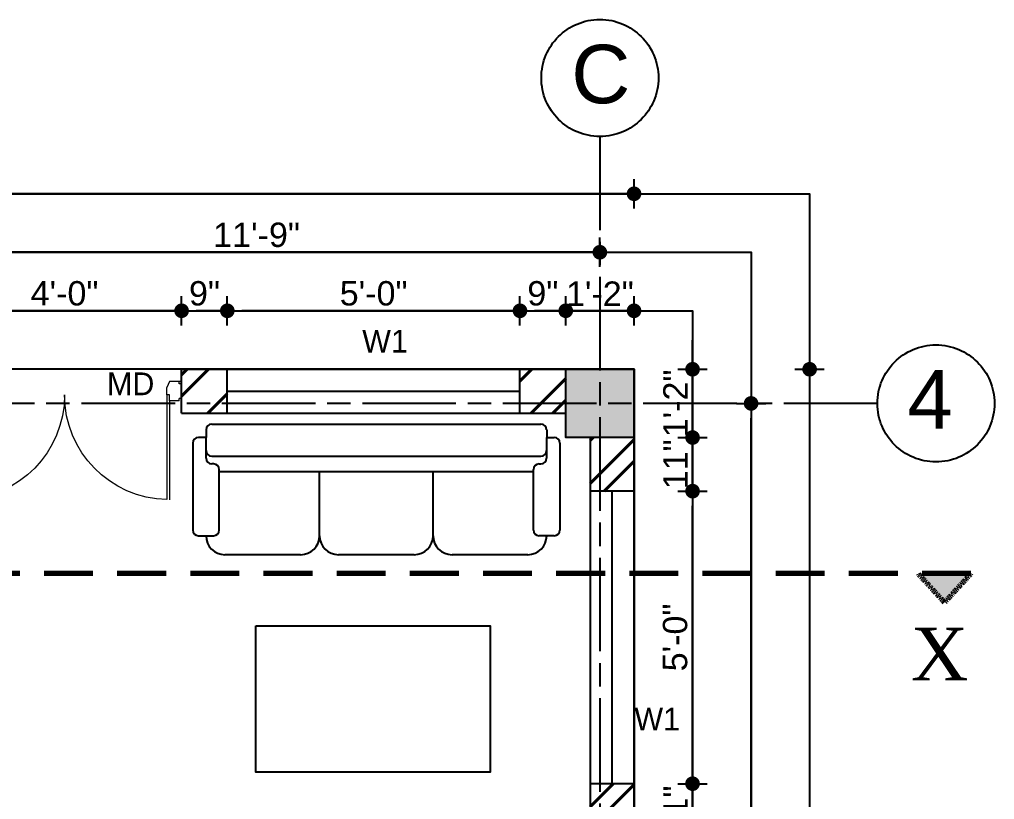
# Model space of a CAD drawing. Header units: inches. Extents: x 115570 to 265311, y 61168 to 314550.
# Drawn here: x 150436.3 to 150636.2, y 81414.4 to 81574.4 of the extents above; entities that cross this region are included whole.
import ezdxf

# ---------------------------------------------------------------- set-up
doc = ezdxf.new("R2010")
doc.units = ezdxf.units.IN
doc.header["$MEASUREMENT"] = 0
for name, pattern in [('ACAD_ISO08W100', [36, 24, -3, 6, -3]), ('CHAIN', [0.3543, 0.2362, -0.0295, 0.0591, -0.0295]), ('DASHED', [0.75, 0.5, -0.25])]:
    doc.linetypes.add(name, pattern=pattern)
doc.layers.get('0').update_dxf_attribs({"lineweight": 25})
for name, color, linetype, lineweight in [('0 wall', 7, 'Continuous', 40), ('hatch', 9, 'Continuous', 9), ('Section Line (ISO)', 7, 'CHAIN', 70)]:
    doc.layers.add(name, color=color, linetype=linetype, lineweight=lineweight)
doc.layers.add('0_center line', color=4, linetype='ACAD_ISO08W100', transparency=0.5)
doc.layers.add('doors and windows', color=240, linetype='Continuous')
doc.styles.add('arial.', font='arial.ttf')
doc.styles.add('bimal', font='comic.ttf')
doc.styles.get("Standard").update_dxf_attribs({"font": 'arial.ttf'})
doc.dimstyles.new('interior dimension', dxfattribs={"dimscale": 0, "dimtxt": 5, "dimasz": 3, "dimexe": 3, "dimexo": 3, "dimgap": 1, "dimtad": 1, "dimdec": 0, "dimrnd": 0.25, "dimzin": 3, "dimdsep": 46, "dimlunit": 4, "dimtxsty": 'arial.', "dimblk": 'DOT', "dimcen": 3, "dimdle": 6, "dimclrd": 4, "dimclre": 256, "dimclrt": 7, "dimazin": 0, "dimtfac": 1, "dimtdec": 0, "dimtix": 1, "dimtmove": 2, "dimatfit": 3, "dimfxl": 3, "dimfxlon": 1, "dimtolj": 1, "dimtzin": 0, "dimlwd": -1, "dimlwe": -1, "dimarcsym": 0})
pattern_1 = [(45, (43013.2385, 46726.909), (-6.6291261, 6.6291261), []), (45, (43017.658, 46726.909), (-6.6291261, 6.6291261), [])]

# ---------------------------------------------------------------- blocks, each defined once
blk = doc.blocks.new('main door (GF)')
at = {"layer": 'hatch', "color": 8, "transparency": 33554687, "extrusion": (0, 0, -1)}
for p, q in [((1199.59, 1872.15), (1199.59, 1892.4)), ((1200.09, 1870.9), (1200.09, 1892.39)), ((1242.09, 1870.9), (1242.09, 1892.39)), ((1242.59, 1872.15), (1242.59, 1892.4)), ((1197.09, 1868.15), (1197.09, 1872.15)), ((1197.09, 1871.65), (1197.59, 1871.65)), ((1197.59, 1872.15), (1199.59, 1872.15)), ((1197.59, 1872.15), (1197.59, 1871.65)), ((1199.59, 1872.15), (1199.59, 1870.9)), ((1244.59, 1872.15), (1242.59, 1872.15)), ((1242.59, 1872.15), (1242.59, 1870.9)), ((1244.59, 1872.15), (1244.59, 1871.65)), ((1245.09, 1871.65), (1244.59, 1871.65)), ((1245.09, 1872.15), (1245.09, 1868.15)), ((1245.09, 1868.15), (1245.09, 1872.15)), ((1199.59, 1870.9), (1200.09, 1870.9)), ((1199.59, 1868.15), (1200.09, 1869.4)), ((1200.09, 1870.9), (1200.09, 1869.4)), ((1242.09, 1870.9), (1242.09, 1869.4)), ((1242.59, 1870.9), (1242.09, 1870.9)), ((1242.59, 1868.15), (1242.09, 1869.4)), ((1197.09, 1868.65), (1197.59, 1868.65)), ((1197.09, 1868.15), (1199.59, 1868.15)), ((1197.59, 1868.65), (1197.59, 1868.15)), ((1245.09, 1868.15), (1242.59, 1868.15)), ((1244.59, 1868.65), (1244.59, 1868.15)), ((1245.09, 1868.65), (1244.59, 1868.65))]:
    blk.add_line(p, q, dxfattribs=at)
at = {"layer": 'hatch', "color": 8, "transparency": 33554687}
for centre, start, end in [((1199.59, 1870.9), 0.0003, 88.6671), ((1242.59, 1870.9), 91.3329, 179.9997)]:
    blk.add_arc(centre, 21.5, start, end, dxfattribs=at)
blk = doc.blocks.new('_Dot')
at = {"color": 0, "linetype": 'ByBlock', "lineweight": -2}
blk.add_line((-0.5, 0), (-1, 0), dxfattribs=at)
at = {"color": 0, "linetype": 'ByBlock', "const_width": 0.5}
blk.add_lwpolyline([(-0.25, 0, 1), (0.25, 0, 1)], format="xyb", close=True, dxfattribs=at)
blk = doc.blocks.new('*D352')
at = {"color": 4, "transparency": 16777216}
for p, q in [((150574.31, 81420.61), (150574.31, 81423.61)), ((150574.31, 81406.61), (150574.31, 81417.61)), ((150574.31, 81403.61), (150574.31, 81400.61))]:
    blk.add_line(p, q, dxfattribs=at)
at = {"transparency": 16777216}
for p, q in [((150571.31, 81417.61), (150577.31, 81417.61)), ((150571.31, 81406.61), (150577.31, 81406.61))]:
    blk.add_line(p, q, dxfattribs=at)
at = {"layer": 'Defpoints', "color": 0, "transparency": 16777216}
for p in [(150562.31, 81417.61), (150574.31, 81417.61), (150562.31, 81406.61)]:
    blk.add_point(p, dxfattribs=at)
at = {"color": 4, "transparency": 16777216, "xscale": 3, "yscale": 3, "zscale": 3}
for p, rotation in [((150574.31, 81417.61), 270), ((150574.31, 81406.61), 90)]:
    blk.add_blockref('_Dot', p, dxfattribs=dict(at, rotation=rotation))
at = {"color": 7, "transparency": 16777216, "insert": (150570.8, 81412.11), "char_height": 5, "attachment_point": 5, "rotation": 90, "style": 'arial.'}
blk.add_mtext('\\A1;11"', dxfattribs=at)
blk = doc.blocks.new('*D353')
at = {"transparency": 16777216}
for p, q in [((150571.31, 81477.61), (150577.31, 81477.61)), ((150571.31, 81417.61), (150577.31, 81417.61))]:
    blk.add_line(p, q, dxfattribs=at)
at = {"color": 4, "transparency": 16777216}
blk.add_line((150574.31, 81420.61), (150574.31, 81474.61), dxfattribs=at)
at = {"layer": 'Defpoints', "color": 0, "transparency": 16777216}
for p in [(150562.31, 81477.61), (150574.31, 81477.61), (150562.31, 81417.61)]:
    blk.add_point(p, dxfattribs=at)
at = {"color": 4, "transparency": 16777216, "xscale": 3, "yscale": 3, "zscale": 3}
for p, rotation in [((150574.31, 81477.61), 90), ((150574.31, 81417.61), 270)]:
    blk.add_blockref('_Dot', p, dxfattribs=dict(at, rotation=rotation))
at = {"color": 7, "transparency": 16777216, "insert": (150570.75, 81447.61), "char_height": 5, "attachment_point": 5, "rotation": 90, "style": 'arial.'}
blk.add_mtext('\\A1;5\'-0"', dxfattribs=at)
blk = doc.blocks.new('*D354')
at = {"color": 4, "transparency": 16777216}
for p, q in [((150574.31, 81491.61), (150574.31, 81494.61)), ((150574.31, 81477.61), (150574.31, 81488.61)), ((150574.31, 81474.61), (150574.31, 81471.61))]:
    blk.add_line(p, q, dxfattribs=at)
at = {"transparency": 16777216}
for p, q in [((150571.31, 81488.61), (150577.31, 81488.61)), ((150571.31, 81477.61), (150577.31, 81477.61))]:
    blk.add_line(p, q, dxfattribs=at)
at = {"layer": 'Defpoints', "color": 0, "transparency": 16777216}
for p in [(150562.31, 81488.61), (150574.31, 81488.61), (150562.31, 81477.61)]:
    blk.add_point(p, dxfattribs=at)
at = {"color": 4, "transparency": 16777216, "xscale": 3, "yscale": 3, "zscale": 3}
for p, rotation in [((150574.31, 81488.61), 270), ((150574.31, 81477.61), 90)]:
    blk.add_blockref('_Dot', p, dxfattribs=dict(at, rotation=rotation))
at = {"color": 7, "transparency": 16777216, "insert": (150570.8, 81483.11), "char_height": 5, "attachment_point": 5, "rotation": 90, "style": 'arial.'}
blk.add_mtext('\\A1;11"', dxfattribs=at)
blk = doc.blocks.new('*D355')
at = {"color": 4, "transparency": 16777216}
for p, q in [((150574.31, 81505.61), (150574.31, 81508.61)), ((150574.31, 81488.61), (150574.31, 81502.61)), ((150574.31, 81485.61), (150574.31, 81482.61))]:
    blk.add_line(p, q, dxfattribs=at)
at = {"transparency": 16777216}
for p, q in [((150571.31, 81502.61), (150577.31, 81502.61)), ((150571.31, 81488.61), (150577.31, 81488.61))]:
    blk.add_line(p, q, dxfattribs=at)
at = {"layer": 'Defpoints', "color": 0, "transparency": 16777216}
for p in [(150562.31, 81502.61), (150574.31, 81502.61), (150562.31, 81488.61)]:
    blk.add_point(p, dxfattribs=at)
at = {"color": 4, "transparency": 16777216, "xscale": 3, "yscale": 3, "zscale": 3}
for p, rotation in [((150574.31, 81502.61), 270), ((150574.31, 81488.61), 90)]:
    blk.add_blockref('_Dot', p, dxfattribs=dict(at, rotation=rotation))
at = {"color": 7, "transparency": 16777216, "insert": (150570.8, 81495.61), "char_height": 5, "attachment_point": 5, "rotation": 90, "style": 'arial.'}
blk.add_mtext('\\A1;1\'-2"', dxfattribs=at)
blk = doc.blocks.new('*D357')
at = {"transparency": 16777216}
for p, q in [((150583.31, 81495.61), (150589.31, 81495.61)), ((150583.31, 81303.61), (150589.31, 81303.61))]:
    blk.add_line(p, q, dxfattribs=at)
at = {"color": 4, "transparency": 16777216}
blk.add_line((150586.31, 81306.61), (150586.31, 81492.61), dxfattribs=at)
at = {"layer": 'Defpoints', "color": 0, "transparency": 16777216}
for p in [(150562.31, 81495.61), (150586.31, 81495.61), (150562.31, 81303.61)]:
    blk.add_point(p, dxfattribs=at)
at = {"color": 4, "transparency": 16777216, "xscale": 3, "yscale": 3, "zscale": 3}
for p, rotation in [((150586.31, 81495.61), 90), ((150586.31, 81303.61), 270)]:
    blk.add_blockref('_Dot', p, dxfattribs=dict(at, rotation=rotation))
at = {"color": 7, "transparency": 16777216, "insert": (150582.75, 81399.61), "char_height": 5, "attachment_point": 5, "rotation": 90, "style": 'arial.'}
blk.add_mtext('\\A1;16\'-0"', dxfattribs=at)
blk = doc.blocks.new('*D358')
at = {"transparency": 16777216}
for p, q in [((150595.31, 81502.61), (150601.31, 81502.61)), ((150595.31, 81173.27), (150601.31, 81173.27))]:
    blk.add_line(p, q, dxfattribs=at)
at = {"color": 4, "transparency": 16777216}
blk.add_line((150598.31, 81499.61), (150598.31, 81176.27), dxfattribs=at)
at = {"layer": 'Defpoints', "color": 0, "transparency": 16777216}
for p in [(150562.31, 81502.61), (150562.31, 81173.27), (150598.31, 81173.27)]:
    blk.add_point(p, dxfattribs=at)
at = {"color": 4, "transparency": 16777216, "xscale": 3, "yscale": 3, "zscale": 3}
for p, rotation in [((150598.31, 81502.61), 90), ((150598.31, 81173.27), 270)]:
    blk.add_blockref('_Dot', p, dxfattribs=dict(at, rotation=rotation))
at = {"color": 7, "transparency": 16777216, "insert": (150594.75, 81337.94), "char_height": 5, "attachment_point": 5, "rotation": 90, "style": 'arial.'}
blk.add_mtext('\\A1;27\'-5"', dxfattribs=at)
blk = doc.blocks.new('*D359')
at = {"transparency": 16777216}
for p, q in [((150548.31, 81511.61), (150548.31, 81517.61)), ((150562.31, 81511.61), (150562.31, 81517.61))]:
    blk.add_line(p, q, dxfattribs=at)
at = {"color": 4, "transparency": 16777216}
for p, q in [((150545.31, 81514.61), (150542.31, 81514.61)), ((150562.31, 81514.61), (150548.31, 81514.61)), ((150565.31, 81514.61), (150568.31, 81514.61))]:
    blk.add_line(p, q, dxfattribs=at)
at = {"layer": 'Defpoints', "color": 0, "transparency": 16777216}
for p in [(150548.31, 81514.61), (150548.31, 81502.61), (150562.31, 81502.61)]:
    blk.add_point(p, dxfattribs=at)
at = {"color": 4, "transparency": 16777216, "xscale": 3, "yscale": 3, "zscale": 3}
blk.add_blockref('_Dot', (150548.31, 81514.61), dxfattribs=at)
at = {"color": 4, "transparency": 16777216, "xscale": 3, "yscale": 3, "zscale": 3, "rotation": 180}
blk.add_blockref('_Dot', (150562.31, 81514.61), dxfattribs=at)
at = {"color": 7, "transparency": 16777216, "insert": (150555.31, 81518.12), "char_height": 5, "attachment_point": 5, "style": 'arial.'}
blk.add_mtext('\\A1;1\'-2"', dxfattribs=at)
blk = doc.blocks.new('*D360')
at = {"transparency": 16777216}
for p, q in [((150538.93, 81511.61), (150538.93, 81517.61)), ((150548.31, 81511.61), (150548.31, 81517.61))]:
    blk.add_line(p, q, dxfattribs=at)
at = {"color": 4, "transparency": 16777216}
blk.add_line((150545.31, 81514.61), (150541.93, 81514.61), dxfattribs=at)
at = {"layer": 'Defpoints', "color": 0, "transparency": 16777216}
for p in [(150538.93, 81514.61), (150538.93, 81502.61), (150548.31, 81502.61)]:
    blk.add_point(p, dxfattribs=at)
at = {"color": 4, "transparency": 16777216, "xscale": 3, "yscale": 3, "zscale": 3, "rotation": 180}
blk.add_blockref('_Dot', (150538.93, 81514.61), dxfattribs=at)
at = {"color": 4, "transparency": 16777216, "xscale": 3, "yscale": 3, "zscale": 3}
blk.add_blockref('_Dot', (150548.31, 81514.61), dxfattribs=at)
at = {"color": 7, "transparency": 16777216, "insert": (150543.62, 81518.16), "char_height": 5, "attachment_point": 5, "style": 'arial.'}
blk.add_mtext('\\A1;9"', dxfattribs=at)
blk = doc.blocks.new('*D361')
at = {"transparency": 16777216}
for p, q in [((150478.93, 81511.61), (150478.93, 81517.61)), ((150538.93, 81511.61), (150538.93, 81517.61))]:
    blk.add_line(p, q, dxfattribs=at)
at = {"color": 4, "transparency": 16777216}
blk.add_line((150535.93, 81514.61), (150481.93, 81514.61), dxfattribs=at)
at = {"layer": 'Defpoints', "color": 0, "transparency": 16777216}
for p in [(150478.93, 81514.61), (150478.93, 81502.61), (150538.93, 81502.61)]:
    blk.add_point(p, dxfattribs=at)
at = {"color": 4, "transparency": 16777216, "xscale": 3, "yscale": 3, "zscale": 3, "rotation": 180}
blk.add_blockref('_Dot', (150478.93, 81514.61), dxfattribs=at)
at = {"color": 4, "transparency": 16777216, "xscale": 3, "yscale": 3, "zscale": 3}
blk.add_blockref('_Dot', (150538.93, 81514.61), dxfattribs=at)
at = {"color": 7, "transparency": 16777216, "insert": (150508.93, 81518.16), "char_height": 5, "attachment_point": 5, "style": 'arial.'}
blk.add_mtext('\\A1;5\'-0"', dxfattribs=at)
blk = doc.blocks.new('*D362')
at = {"transparency": 16777216}
for p, q in [((150469.56, 81511.61), (150469.56, 81517.61)), ((150478.93, 81511.61), (150478.93, 81517.61))]:
    blk.add_line(p, q, dxfattribs=at)
at = {"color": 4, "transparency": 16777216}
blk.add_line((150475.93, 81514.61), (150472.56, 81514.61), dxfattribs=at)
at = {"layer": 'Defpoints', "color": 0, "transparency": 16777216}
for p in [(150469.56, 81514.61), (150469.56, 81502.61), (150478.93, 81502.61)]:
    blk.add_point(p, dxfattribs=at)
at = {"color": 4, "transparency": 16777216, "xscale": 3, "yscale": 3, "zscale": 3, "rotation": 180}
blk.add_blockref('_Dot', (150469.56, 81514.61), dxfattribs=at)
at = {"color": 4, "transparency": 16777216, "xscale": 3, "yscale": 3, "zscale": 3}
blk.add_blockref('_Dot', (150478.93, 81514.61), dxfattribs=at)
at = {"color": 7, "transparency": 16777216, "insert": (150474.25, 81518.16), "char_height": 5, "attachment_point": 5, "style": 'arial.'}
blk.add_mtext('\\A1;9"', dxfattribs=at)
blk = doc.blocks.new('*D363')
at = {"transparency": 16777216}
for p, q in [((150421.56, 81511.61), (150421.56, 81517.61)), ((150469.56, 81511.61), (150469.56, 81517.61))]:
    blk.add_line(p, q, dxfattribs=at)
at = {"color": 4, "transparency": 16777216}
blk.add_line((150466.56, 81514.61), (150424.56, 81514.61), dxfattribs=at)
at = {"layer": 'Defpoints', "color": 0, "transparency": 16777216}
for p in [(150421.56, 81514.61), (150421.56, 81502.61), (150469.56, 81502.61)]:
    blk.add_point(p, dxfattribs=at)
at = {"color": 4, "transparency": 16777216, "xscale": 3, "yscale": 3, "zscale": 3, "rotation": 180}
blk.add_blockref('_Dot', (150421.56, 81514.61), dxfattribs=at)
at = {"color": 4, "transparency": 16777216, "xscale": 3, "yscale": 3, "zscale": 3}
blk.add_blockref('_Dot', (150469.56, 81514.61), dxfattribs=at)
at = {"color": 7, "transparency": 16777216, "insert": (150445.56, 81518.16), "char_height": 5, "attachment_point": 5, "style": 'arial.'}
blk.add_mtext('\\A1;4\'-0"', dxfattribs=at)
blk = doc.blocks.new('*D367')
at = {"transparency": 16777216}
for p, q in [((150414.56, 81523.61), (150414.56, 81529.61)), ((150555.31, 81523.61), (150555.31, 81529.61))]:
    blk.add_line(p, q, dxfattribs=at)
at = {"color": 4, "transparency": 16777216}
blk.add_line((150552.31, 81526.61), (150417.56, 81526.61), dxfattribs=at)
at = {"layer": 'Defpoints', "color": 0, "transparency": 16777216}
for p in [(150414.56, 81526.61), (150414.56, 81502.61), (150555.31, 81502.61)]:
    blk.add_point(p, dxfattribs=at)
at = {"color": 4, "transparency": 16777216, "xscale": 3, "yscale": 3, "zscale": 3, "rotation": 180}
blk.add_blockref('_Dot', (150414.56, 81526.61), dxfattribs=at)
at = {"color": 4, "transparency": 16777216, "xscale": 3, "yscale": 3, "zscale": 3}
blk.add_blockref('_Dot', (150555.31, 81526.61), dxfattribs=at)
at = {"color": 7, "transparency": 16777216, "insert": (150484.93, 81530.16), "char_height": 5, "attachment_point": 5, "style": 'arial.'}
blk.add_mtext('\\A1;11\'-9"', dxfattribs=at)
blk = doc.blocks.new('*D369')
at = {"transparency": 16777216}
for p, q in [((150266.81, 81535.61), (150266.81, 81541.61)), ((150562.31, 81535.61), (150562.31, 81541.61))]:
    blk.add_line(p, q, dxfattribs=at)
at = {"color": 4, "transparency": 16777216}
blk.add_line((150559.31, 81538.61), (150269.81, 81538.61), dxfattribs=at)
at = {"layer": 'Defpoints', "color": 0, "transparency": 16777216}
for p in [(150266.81, 81538.61), (150266.81, 81502.61), (150562.31, 81502.61)]:
    blk.add_point(p, dxfattribs=at)
at = {"color": 4, "transparency": 16777216, "xscale": 3, "yscale": 3, "zscale": 3, "rotation": 180}
blk.add_blockref('_Dot', (150266.81, 81538.61), dxfattribs=at)
at = {"color": 4, "transparency": 16777216, "xscale": 3, "yscale": 3, "zscale": 3}
blk.add_blockref('_Dot', (150562.31, 81538.61), dxfattribs=at)
at = {"color": 7, "transparency": 16777216, "insert": (150414.56, 81542.16), "char_height": 5, "attachment_point": 5, "style": 'arial.'}
blk.add_mtext('\\A1;24\'-8"', dxfattribs=at)

msp = doc.modelspace()

# ---------------------------------------------------------------- hatches: boundary and pattern name
h = msp.add_hatch(color=256)
h.dxf.hatch_style = 1
h.paths.add_polyline_path([(150548.31, 81488.61), (150562.31, 81488.61), (150562.31, 81502.61), (150548.31, 81502.61)])
at = {"ltscale": 10, "transparency": 33554564}
h = msp.add_hatch(color=0, dxfattribs=at)
h.dxf.hatch_style = 1
h.paths.add_polyline_path([(150625.97, 81454.77), (150620.56, 81460.69), (150631.38, 81460.69)])
at = {"layer": '0 wall', "transparency": 33554585}
h = msp.add_hatch(dxfattribs=at)
h.set_pattern_fill('ANSI32', color=256, scale=25)
h.set_pattern_definition(pattern_1)
h.paths.add_polyline_path([(150275.81, 81296.61), (150266.81, 81296.61), (150266.81, 81187.28), (150275.81, 81187.28)])
h.paths.add_polyline_path([(150275.81, 81392.61), (150266.81, 81392.61), (150266.81, 81310.61), (150275.81, 81310.61)])
h.paths.add_polyline_path([(150474.83, 81266.48), (150506.23, 81266.48), (150506.23, 81276.79), (150474.83, 81276.79)], flags=9)
h.paths.add_polyline_path([(150339.49, 81314.05), (150419.25, 81314.05), (150419.25, 81332.77), (150339.49, 81332.77)], flags=9)
h.paths.add_polyline_path([(150354.5, 81287.21), (150365.99, 81287.21), (150365.99, 81298.56), (150354.5, 81298.56)], flags=9)
h.paths.add_polyline_path([(150420.64, 81349.85), (150431.12, 81349.85), (150431.12, 81361.2), (150420.64, 81361.2)], flags=9)
h.paths.add_polyline_path([(150286.97, 81287.9), (150296.41, 81287.9), (150296.41, 81299.24), (150286.97, 81299.24)], flags=9)
h.paths.add_polyline_path([(150408.66, 81372.51), (150419.61, 81372.51), (150419.61, 81383.86), (150408.66, 81383.86)], flags=9)
h.paths.add_polyline_path([(150408.45, 81273.44), (150419.4, 81273.44), (150419.4, 81284.78), (150408.45, 81284.78)], flags=9)
h.paths.add_polyline_path([(150321.69, 81301.05), (150332.63, 81301.05), (150332.63, 81312.4), (150321.69, 81312.4)], flags=9)
h.paths.add_polyline_path([(150452.75, 81493.99), (150465.46, 81493.99), (150465.46, 81505.34), (150452.75, 81505.34)], flags=9)
h.paths.add_polyline_path([(150411.81, 81421.72), (150428.24, 81421.72), (150428.24, 81438.21), (150411.81, 81438.21)], flags=9)
h = msp.add_hatch(dxfattribs=at)
h.set_pattern_fill('ANSI32', color=256, scale=25)
h.set_pattern_definition(pattern_1)
h.paths.add_polyline_path([(150562.31, 81417.61), (150553.31, 81417.61), (150553.31, 81406.61), (150562.31, 81406.61)])
h.paths.add_polyline_path([(150562.31, 81488.61), (150553.31, 81488.61), (150553.31, 81477.61), (150562.31, 81477.61)])
h.paths.add_polyline_path([(150548.31, 81502.61), (150538.93, 81502.61), (150538.93, 81493.61), (150548.31, 81493.61)])
h.paths.add_polyline_path([(150478.93, 81502.61), (150469.56, 81502.61), (150469.56, 81493.61), (150478.93, 81493.61)])

# ---------------------------------------------------------------- linework, layer by layer
for p, q in [((150469.56, 81493.61), (150469.56, 81502.61)), ((150469.56, 81502.61), (150548.31, 81502.61)), ((150469.56, 81493.61), (150548.31, 81493.61)), ((150475.73, 81491.35), (150543.23, 81491.35)), ((150474.57, 81490.19), (150474.57, 81488.64)), ((150544.4, 81490.19), (150544.4, 81488.64)), ((150471.85, 81487.47), (150471.85, 81469.63)), ((150474.57, 81488.64), (150473.01, 81488.64)), ((150474.57, 81485.92), (150474.57, 81488.64)), ((150544.4, 81485.92), (150544.4, 81488.64)), ((150544.4, 81488.64), (150545.95, 81488.64)), ((150547.11, 81487.47), (150547.11, 81469.63)), ((150553.31, 81488.61), (150553.31, 81406.61)), ((150562.31, 81488.61), (150562.31, 81406.61)), ((150474.57, 81484.37), (150474.57, 81486.31)), ((150544.4, 81484.37), (150544.4, 81486.31)), ((150475.73, 81484.76), (150543.23, 81484.76)), ((150476.12, 81483.2), (150475.73, 81483.2)), ((150542.84, 81483.2), (150543.23, 81483.2)), ((150477.28, 81469.63), (150477.28, 81482.04)), ((150477.28, 81481.65), (150541.68, 81481.65)), ((150497.84, 81468.46), (150497.84, 81481.65)), ((150521.12, 81468.46), (150521.12, 81481.65)), ((150541.68, 81469.63), (150541.68, 81482.04)), ((150473.01, 81468.46), (150476.12, 81468.46)), ((150545.95, 81468.46), (150542.84, 81468.46)), ((150493.96, 81464.58), (150478.44, 81464.58)), ((150517.24, 81464.58), (150501.72, 81464.58)), ((150540.52, 81464.58), (150525, 81464.58))]:
    msp.add_line(p, q)
at = {"transparency": 33554508}
for points in [[(150230.81, 81538.61), (150598.31, 81538.61), (150598.31, 81137.27), (150230.81, 81137.27)], [(150242.81, 81526.61), (150586.31, 81526.61), (150586.31, 81149.27), (150242.81, 81149.27)], [(150254.81, 81514.61), (150574.31, 81514.61), (150574.31, 81161.27), (150254.81, 81161.27)]]:
    msp.add_lwpolyline(points, close=True, dxfattribs=at)
for points in [[(150266.81, 81173.28), (150562.31, 81173.28), (150562.31, 81502.61), (150266.81, 81502.61)], [(150548.31, 81502.61), (150562.31, 81502.61), (150562.31, 81488.61), (150548.31, 81488.61)], [(150484.79, 81449.97), (150532.79, 81449.97), (150532.79, 81419.97), (150484.79, 81419.97)]]:
    msp.add_lwpolyline(points, close=True)
for centre, radius, start, end in [((150475.73, 81490.19), 1.16, 90, 180), ((150543.23, 81490.19), 1.16, 0, 90), ((150473.01, 81487.47), 1.16, 90, 180), ((150545.95, 81487.47), 1.16, 0, 90), ((150475.73, 81485.92), 1.16, 180, 270), ((150543.23, 81485.92), 1.16, 270, 0), ((150475.73, 81484.37), 1.16, 180, 270), ((150476.12, 81482.04), 1.16, 0, 90), ((150542.84, 81482.04), 1.16, 90, 180), ((150543.23, 81484.37), 1.16, 270, 0), ((150473.01, 81469.63), 1.16, 180, 270), ((150476.12, 81469.63), 1.16, 270, 0), ((150542.84, 81469.63), 1.16, 180, 270), ((150545.95, 81469.63), 1.16, 270, 0), ((150478.44, 81468.46), 3.88, 180, 270), ((150493.96, 81468.46), 3.88, 270, 0), ((150501.72, 81468.46), 3.88, 180, 270), ((150517.24, 81468.46), 3.88, 270, 0), ((150525, 81468.46), 3.88, 180, 270), ((150540.52, 81468.46), 3.88, 270, 0)]:
    msp.add_arc(centre, radius, start, end)
at = {"layer": '0_center line', "ltscale": 0.8, "transparency": 33554559}
for p, q in [((150555.31, 81550.36), (150555.31, 81125.46)), ((150612.21, 81495.61), (150217.11, 81495.61))]:
    msp.add_line(p, q, dxfattribs=at)
at = {"layer": '0_center line', "ltscale": 100, "transparency": 33554687}
for centre in [(150555.31, 81562.36), (150624.21, 81495.61)]:
    msp.add_circle(centre, 12, dxfattribs=at)
at = {"layer": 'doors and windows', "transparency": 33554687}
for p, q in [((150478.93, 81493.61), (150478.93, 81502.61)), ((150538.93, 81493.61), (150538.93, 81502.61)), ((150478.93, 81498.11), (150538.93, 81498.11)), ((150562.31, 81477.61), (150553.31, 81477.61)), ((150557.81, 81417.61), (150557.81, 81477.61)), ((150562.31, 81417.61), (150553.31, 81417.61))]:
    msp.add_line(p, q, dxfattribs=at)
at = {"layer": 'Section Line (ISO)', "linetype": 'DASHED', "ltscale": 20, "transparency": 33554687}
msp.add_line((150631.38, 81460.69), (150193.39, 81460.69), dxfattribs=at)
at = {"layer": 'Section Line (ISO)', "linetype": 'DASHED', "ltscale": 0.3, "transparency": 33554687}
for p in [(150620.56, 81460.69), (150631.38, 81460.69)]:
    msp.add_line(p, (150625.97, 81454.77), dxfattribs=at)

# ---------------------------------------------------------------- block references
at = {"layer": '0 wall', "xscale": -1, "rotation": 180}
msp.add_blockref('main door (GF)', (149224.47, 83368.26), dxfattribs=at)

# ---------------------------------------------------------------- texts
at = {"ltscale": 100, "transparency": 33554687, "insert": (150619.07, 81438.8), "char_height": 10.8, "attachment_point": 7}
msp.add_mtext_dynamic_manual_height_columns('{\\fTimes New Roman|b0|i0|c0|p18;X}', width=98.4822, gutter_width=36, heights=[0], dxfattribs=at)
at = {"layer": '0_center line', "ltscale": 100, "transparency": 33554687}
for s, p in [('C', (150549.44, 81557.18)), ('4', (150618.34, 81490.44))]:
    msp.add_text(s, height=12, rotation=359.9287, dxfattribs=at).set_placement(p)
at = {"layer": 'doors and windows', "ltscale": 201, "transparency": 33554687, "char_height": 4.667, "width": 27.9727, "attachment_point": 3, "style": 'bimal'}
for s, insert in [('W1', (150515.94, 81510.7)), ('MD', (150463.97, 81501.96)), ('W1', (150571.75, 81433.22))]:
    msp.add_mtext(s, dxfattribs=dict(at, insert=insert))

# ---------------------------------------------------------------- dimensions: what is measured, and where the dimension line sits
for base, p1, p2, picture, middle in [((150266.8106, 81538.6077), (150562.3061, 81502.6128), (150266.8106, 81502.6128), '*D369', (150414.5583, 81542.1605)), ((150414.56, 81526.61), (150555.31, 81502.61), (150414.56, 81502.61), '*D367', (150484.93, 81530.16)), ((150421.56, 81514.61), (150469.56, 81502.61), (150421.56, 81502.61), '*D363', (150445.56, 81518.16)), ((150469.56, 81514.61), (150478.93, 81502.61), (150469.56, 81502.61), '*D362', (150474.25, 81518.16)), ((150478.93, 81514.61), (150538.93, 81502.61), (150478.93, 81502.61), '*D361', (150508.93, 81518.16)), ((150538.93, 81514.61), (150548.31, 81502.61), (150538.93, 81502.61), '*D360', (150543.62, 81518.16)), ((150548.31, 81514.61), (150562.31, 81502.61), (150548.31, 81502.61), '*D359', (150555.31, 81518.12))]:
    dim = msp.add_linear_dim(base=base, p1=p1, p2=p2, dimstyle='interior dimension', override={"dimscale": 1})
    dim.commit()
    dim.dimension.update_dxf_attribs({"geometry": picture, "text_midpoint": middle})
for base, p1, p2, picture, middle in [((150574.31, 81502.61), (150562.31, 81488.61), (150562.31, 81502.61), '*D355', (150570.8, 81495.61)), ((150598.31, 81173.27), (150562.31, 81502.61), (150562.31, 81173.27), '*D358', (150594.75, 81337.94)), ((150586.31, 81495.61), (150562.31, 81303.61), (150562.31, 81495.61), '*D357', (150582.75, 81399.61)), ((150574.31, 81488.61), (150562.31, 81477.61), (150562.31, 81488.61), '*D354', (150570.8, 81483.11)), ((150574.31, 81477.61), (150562.31, 81417.61), (150562.31, 81477.61), '*D353', (150570.75, 81447.61)), ((150574.31, 81417.61), (150562.31, 81406.61), (150562.31, 81417.61), '*D352', (150570.8, 81412.11))]:
    dim = msp.add_linear_dim(base=base, p1=p1, p2=p2, angle=90, dimstyle='interior dimension', override={"dimscale": 1})
    dim.commit()
    dim.dimension.update_dxf_attribs({"geometry": picture, "text_midpoint": middle})

doc.saveas('drawing.dxf')
